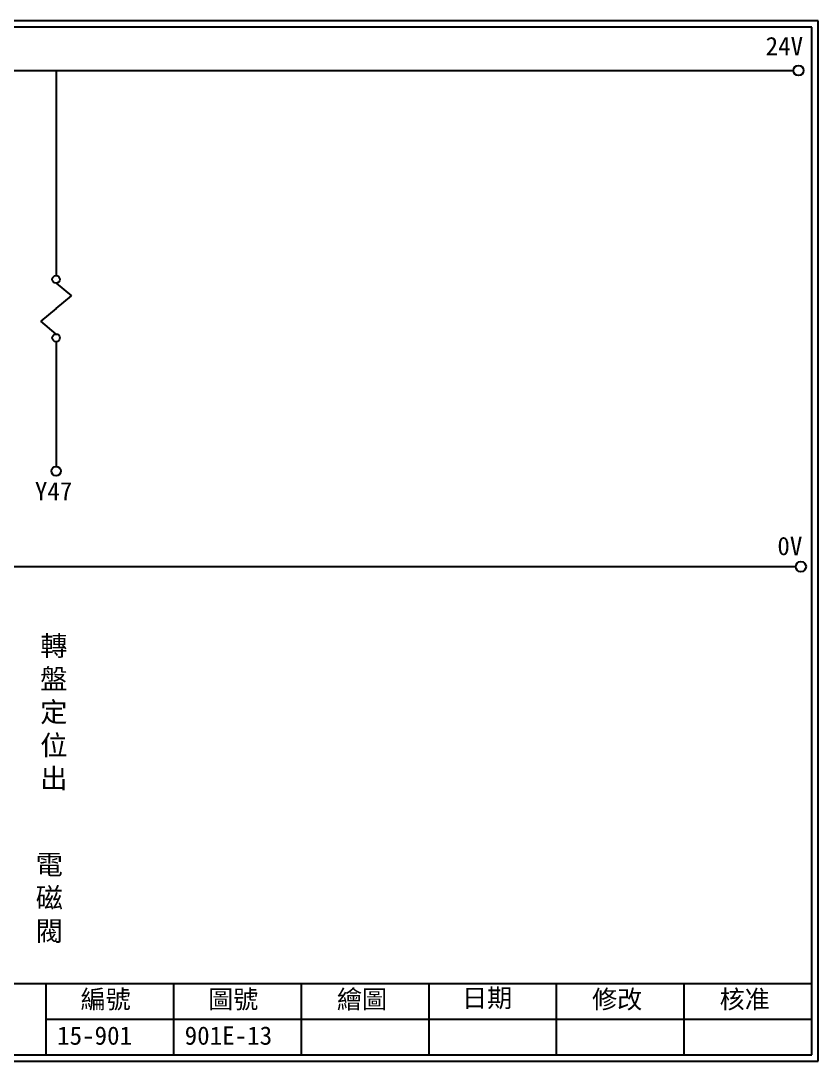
# Model space of a CAD drawing. Extents: x 889 to 1176, y 251 to 455.
# Drawn here: x 1019.8 to 1176.1, y 251.2 to 455.2 of the extents above; entities that cross this region are included whole.
import ezdxf

# ---------------------------------------------------------------- set-up
doc = ezdxf.new("R2010")
doc.units = 0
doc.layers.get('0').update_dxf_attribs({"linetype": 'CONTINUOUS'})
doc.layers.add('圖框層', color=7, linetype='CONTINUOUS')
doc.layers.add('標尺寸層', color=3, linetype='CONTINUOUS')
doc.styles.add('CNS', font='romanc.shx', dxfattribs={"bigfont": 'chineset.shx'})
doc.styles.add('STSL', font='kaiu.ttf')

msp = doc.modelspace()

# ---------------------------------------------------------------- linework, layer by layer
for centre in [(1172.21, 445.42), (1172.69, 348.15)]:
    msp.add_circle(centre, 1)
at = {"layer": '圖框層', "color": 7}
for p, q in [((1176.07, 455.16), (889.07, 455.16)), ((1176.07, 251.2), (1176.07, 455.16)), ((1174.82, 453.91), (890.32, 453.91)), ((1174.82, 252.44), (1174.82, 453.91)), ((890.32, 266.44), (1174.82, 266.44)), ((1024.82, 252.44), (1024.82, 266.44)), ((1049.82, 252.44), (1049.82, 266.44)), ((1074.82, 252.44), (1074.82, 266.44)), ((1099.82, 252.44), (1099.82, 266.44)), ((1124.82, 252.44), (1124.82, 266.44)), ((1149.82, 252.44), (1149.82, 266.44)), ((1024.82, 259.44), (1174.82, 259.44)), ((889.07, 251.2), (1176.07, 251.2)), ((890.32, 252.44), (1174.82, 252.44))]:
    msp.add_line(p, q, dxfattribs=at)
at = {"layer": '標尺寸層', "color": 7}
for p, q in [((893.61, 445.42), (1171.21, 445.42)), ((1026.74, 445.42), (1026.74, 405.22)), ((1026.74, 403.72), (1029.75, 401.23)), ((1026.74, 398.74), (1029.75, 401.23)), ((1026.74, 398.74), (1023.74, 396.25)), ((1026.74, 393.76), (1023.74, 396.25)), ((1026.74, 392.26), (1026.74, 367.81)), ((893.82, 348.15), (1171.69, 348.15))]:
    msp.add_line(p, q, dxfattribs=at)
for centre, radius in [((1026.74, 404.47), 0.751), ((1026.74, 393.01), 0.751), ((1026.74, 366.89), 0.92)]:
    msp.add_circle(centre, radius, dxfattribs=at)

# ---------------------------------------------------------------- texts
at = {"layer": '圖框層', "color": 4, "style": 'STSL'}
for s, p in [('24V', (1165.77, 448.41)), ('Y47', (1022.57, 361.15)), ('0V', (1168.07, 350.4)), ('編號', (1031.54, 261.53)), ('圖號', (1056.54, 261.53)), ('繪圖', (1081.76, 261.53)), ('日期', (1106.29, 261.78)), ('修改', (1131.76, 261.53)), ('核准', (1156.76, 261.53)), ('15-901', (1026.93, 254.42)), ('901E-13', (1051.93, 254.42))]:
    msp.add_text(s, height=3.6, dxfattribs=at).set_placement(p)
at = {"layer": '標尺寸層', "color": 7, "char_height": 3.9, "attachment_point": 5, "style": 'CNS'}
for s, insert, width in [('{\\fDFKai-SB|b0|i0|c136|p65;轉盤定位出}', (1026.29, 319.44), 2.8481), ('{\\fDFKai-SB|b0|i0|c136|p65;電磁閥}', (1025.4, 283.02), 8.6627)]:
    msp.add_mtext(s, dxfattribs=dict(at, insert=insert, width=width))

doc.saveas('drawing.dxf')
